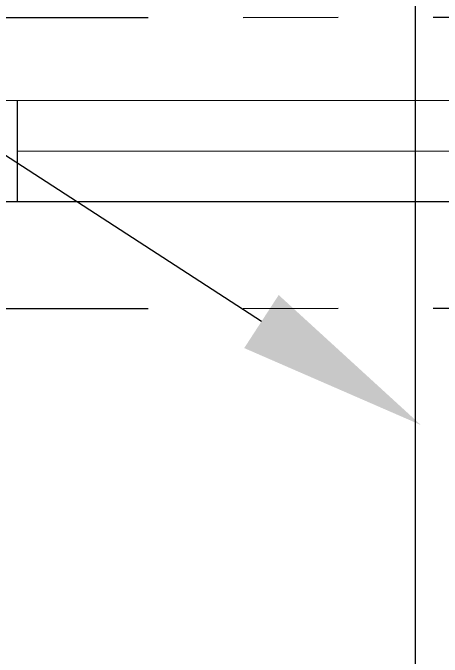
# Model space of a CAD drawing. Extents: x -437689 to -407696, y -55787 to -37037.
# Drawn here: x -424798 to -424628.6, y -41502.5 to -41247.9 of the extents above; entities that cross this region are included whole.
import ezdxf

# ---------------------------------------------------------------- set-up
doc = ezdxf.new("R2010")
doc.units = 0
doc.header["$LTSCALE"] = 150
doc.header["$MEASUREMENT"] = 0
doc.linetypes.add('CENTER', pattern=[2, 1.25, -0.25, 0.25, -0.25])
doc.linetypes.add('HIDDEN', pattern=[9.525, 6.35, -3.175])
doc.layers.get('0').update_dxf_attribs({"linetype": 'CONTINUOUS'})
for name, color, linetype in [('DR', 6, 'CONTINUOUS'), ('VENT', 8, 'HIDDEN'), ('WALL', 7, 'CONTINUOUS'), ('WIN-1', 56, 'CONTINUOUS')]:
    doc.layers.add(name, color=color, linetype=linetype)

msp = doc.modelspace()

# ---------------------------------------------------------------- linework, layer by layer
msp.add_lwpolyline([(-424699.89, -41369.84), (-424956.92, -41202.91), (-425280.84, -41202.91), (-425331.25, -41202.91)])
msp.add_solid([(-424693.09, -41359.36), (-424637, -41410.7), (-424706.7, -41380.33)])
at = {"layer": 'DR'}
msp.add_line((-424639.21, -41100.19), (-424639.21, -42602.32), dxfattribs=at)
at = {"layer": 'VENT'}
for p, q in [((-424796.36, -41282.58), (-424796.34, -41322.58)), ((-424496.35, -41302.46), (-424796.35, -41302.58))]:
    msp.add_line(p, q, dxfattribs=at)
at = {"layer": 'WALL', "linetype": 'CENTER'}
for p, q in [((-424932.12, -41249.72), (-424371.37, -41249.5)), ((-424932.08, -41364.72), (-423286.33, -41364.07))]:
    msp.add_line(p, q, dxfattribs=at)
at = {"layer": 'WIN-1'}
for p, q in [((-424458.86, -41282.45), (-424833.86, -41282.59)), ((-424458.85, -41322.45), (-424833.84, -41322.59))]:
    msp.add_line(p, q, dxfattribs=at)

doc.saveas('drawing.dxf')
